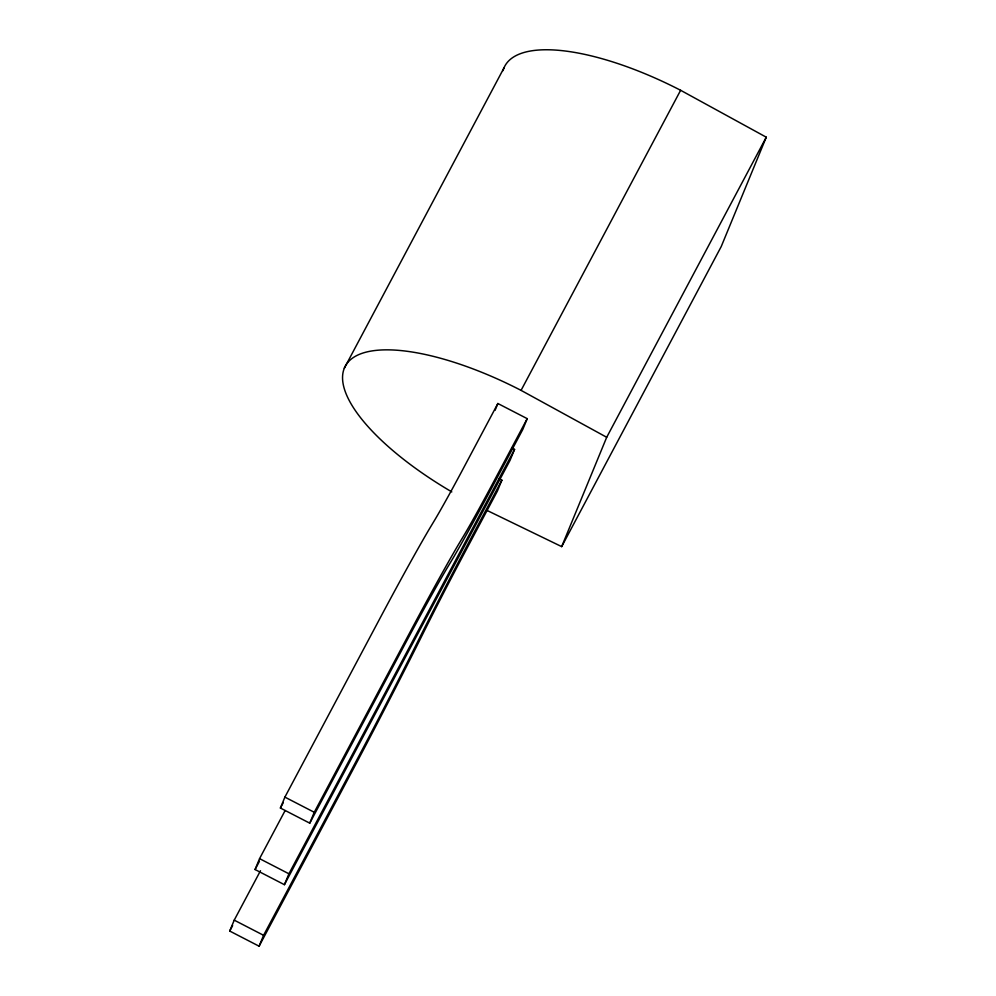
<?xml version="1.0" encoding="UTF-8"?>
<svg xmlns="http://www.w3.org/2000/svg" width="996" height="996" viewBox="0 0 996 996"><rect width="100%" height="100%" fill="white"/><g stroke="black" fill="none" stroke-linecap="round" stroke-linejoin="round"><path stroke-width="1.49" d="M499.22 478.79L501.884 480.172L497.402 491.065L461.609 558.42A120.379 3.922 -62.7 0 0 425.553 628.488L416.067 647.487A208.774 6.81 -62.7 0 1 357.564 760.969L259.097 946.2L229.727 931.048L234.222 920.155L260.504 870.716M511.894 448.038L514.559 449.408L510.064 460.314L284.42 884.685L255.063 869.533L259.558 858.639L285.117 810.57M280.399 808.03L284.893 797.124L383.261 612.142A208.774 6.81 -62.7 0 1 429.127 529.349L434.455 520.472A120.379 3.922 -62.7 0 0 462.144 470.672L497.863 403.505L527.22 418.656L522.738 429.55L490.505 490.181A153.446 5.005 -62.7 0 1 448.486 565.74A175.707 5.727 -62.7 0 0 402.496 648.77L309.756 823.169L280.399 808.03L283.325 802.527M259.097 946.2L263.579 935.306L356.307 760.894A175.707 5.727 -62.7 0 0 414.971 647.114A153.446 5.005 -62.7 0 1 469.651 540.791L501.884 480.172M284.42 884.685L288.915 873.791L514.559 449.408M309.756 823.169L314.25 812.275L412.618 627.293A208.774 6.81 -62.7 0 1 458.484 544.488L463.812 535.611A120.379 3.922 -62.7 0 0 491.501 485.811L527.22 418.656M495.062 410.327L497.863 403.505M486.695 510.263L561.682 546.617L606.701 437.281L766.273 137.187L680.629 90.287A172.607 61.291 28 0 0 503.005 70.654M766.273 137.187L721.241 246.522L561.682 546.617M344.317 368.196L503.889 68.102M255.063 869.533L259.446 861.303M229.727 931.048L232.641 925.595M451.798 491.887A172.607 61.291 28 0 1 346.484 364.2A172.607 61.291 28 0 1 521.07 390.37L680.629 90.287M284.893 797.124L314.25 812.275M259.558 858.639L288.915 873.791M234.222 920.155L263.579 935.306M521.07 390.37L606.701 437.281"/></g></svg>
